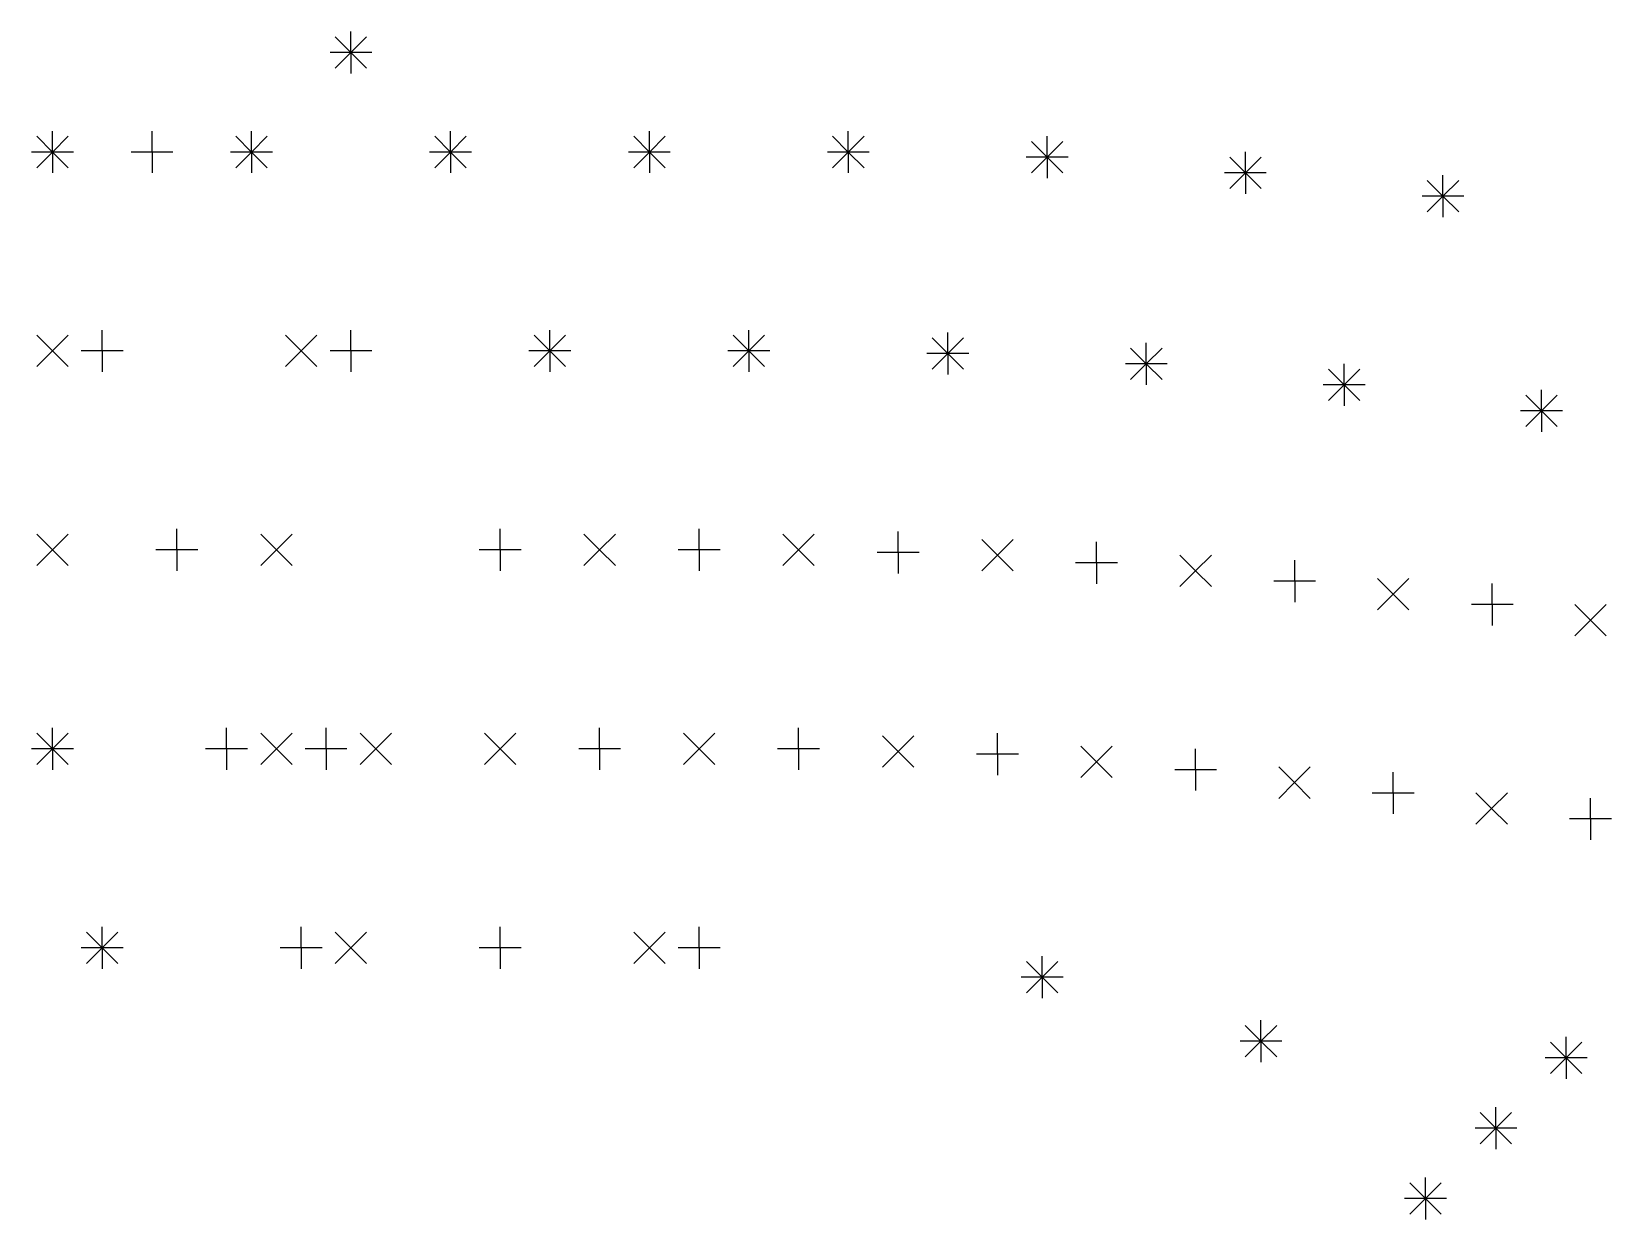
# Model space of a CAD drawing. Extents: x -168 to -18, y 23 to 136.
import ezdxf

# ---------------------------------------------------------------- set-up
doc = ezdxf.new("R2010")
doc.units = 0
doc.layers.add('Positioning', color=6, linetype='Continuous')

msp = doc.modelspace()

# ---------------------------------------------------------------- linework, layer by layer
at = {"layer": 'Positioning'}
for p, q in [((-138, 134), (-138, 136)), ((-138, 134), (-139.5, 135.5)), ((-138, 134), (-136.5, 135.5)), ((-138, 134), (-140, 134)), ((-138, 134), (-139.5, 132.5)), ((-138, 134), (-136.5, 132.5)), ((-136, 134), (-138, 134)), ((-138, 134), (-138, 132)), ((-166.5, 124.5), (-168, 126)), ((-166.5, 124.5), (-166.5, 126.5)), ((-166.5, 124.5), (-165, 126)), ((-157, 124.5), (-157, 126.5)), ((-147.5, 124.5), (-149, 126)), ((-147.5, 124.5), (-147.5, 126.5)), ((-147.5, 124.5), (-146, 126)), ((-128.5, 124.5), (-130, 126)), ((-128.5, 124.5), (-128.5, 126.5)), ((-128.5, 124.5), (-127, 126)), ((-109.5, 124.5), (-111, 126)), ((-109.5, 124.5), (-109.5, 126.5)), ((-109.5, 124.5), (-108, 126)), ((-90.5, 124.5), (-92, 126)), ((-90.5, 124.5), (-90.5, 126.5)), ((-90.5, 124.5), (-89, 126)), ((-71.51, 124), (-73.01, 125.5)), ((-71.51, 124), (-71.51, 126)), ((-71.51, 124), (-70.01, 125.5)), ((-166.5, 124.5), (-168.5, 124.5)), ((-166.5, 124.5), (-168, 123)), ((-166.5, 124.5), (-165, 123)), ((-164.5, 124.5), (-166.5, 124.5)), ((-166.5, 124.5), (-166.5, 122.5)), ((-157, 124.5), (-159, 124.5)), ((-155, 124.5), (-157, 124.5)), ((-157, 124.5), (-157, 122.5)), ((-147.5, 124.5), (-149.5, 124.5)), ((-147.5, 124.5), (-149, 123)), ((-147.5, 124.5), (-146, 123)), ((-145.5, 124.5), (-147.5, 124.5)), ((-147.5, 124.5), (-147.5, 122.5)), ((-128.5, 124.5), (-130.5, 124.5)), ((-128.5, 124.5), (-130, 123)), ((-128.5, 124.5), (-127, 123)), ((-126.5, 124.5), (-128.5, 124.5)), ((-128.5, 124.5), (-128.5, 122.5)), ((-109.5, 124.5), (-111.5, 124.5)), ((-109.5, 124.5), (-111, 123)), ((-109.5, 124.5), (-108, 123)), ((-107.5, 124.5), (-109.5, 124.5)), ((-109.5, 124.5), (-109.5, 122.5)), ((-90.5, 124.5), (-92.5, 124.5)), ((-90.5, 124.5), (-92, 123)), ((-90.5, 124.5), (-89, 123)), ((-88.5, 124.5), (-90.5, 124.5)), ((-90.5, 124.5), (-90.5, 122.5)), ((-71.51, 124), (-73.51, 124)), ((-71.51, 124), (-73.01, 122.5)), ((-71.51, 124), (-70.01, 122.5)), ((-69.51, 124), (-71.51, 124)), ((-71.51, 124), (-71.51, 122)), ((-52.58, 122.51), (-54.08, 124.01)), ((-52.58, 122.51), (-52.58, 124.51)), ((-52.58, 122.51), (-51.08, 124.01)), ((-52.58, 122.51), (-54.58, 122.51)), ((-52.58, 122.51), (-54.08, 121.01)), ((-52.58, 122.51), (-51.08, 121.01)), ((-50.58, 122.51), (-52.58, 122.51)), ((-52.58, 122.51), (-52.58, 120.51)), ((-33.71, 120.28), (-33.71, 122.28)), ((-33.71, 120.28), (-35.21, 121.78)), ((-33.71, 120.28), (-32.21, 121.78)), ((-33.71, 120.28), (-35.71, 120.28)), ((-33.71, 120.28), (-35.21, 118.78)), ((-33.71, 120.28), (-32.21, 118.78)), ((-31.71, 120.28), (-33.71, 120.28)), ((-33.71, 120.28), (-33.71, 118.28)), ((-161.75, 105.5), (-161.75, 107.5)), ((-138, 105.5), (-138, 107.5)), ((-119, 105.5), (-119, 107.5)), ((-100, 105.5), (-100, 107.5)), ((-81, 105.25), (-81, 107.25)), ((-166.5, 105.5), (-168, 107)), ((-166.5, 105.5), (-165, 107)), ((-142.75, 105.5), (-144.25, 107)), ((-142.75, 105.5), (-141.25, 107)), ((-119, 105.5), (-120.5, 107)), ((-119, 105.5), (-117.5, 107)), ((-100, 105.5), (-101.5, 107)), ((-100, 105.5), (-98.5, 107)), ((-81, 105.25), (-82.5, 106.75)), ((-81, 105.25), (-79.5, 106.75)), ((-62.04, 104.26), (-63.54, 105.76)), ((-62.04, 104.26), (-62.04, 106.26)), ((-62.04, 104.26), (-60.54, 105.76)), ((-166.5, 105.5), (-168, 104)), ((-166.5, 105.5), (-165, 104)), ((-161.75, 105.5), (-163.75, 105.5)), ((-159.75, 105.5), (-161.75, 105.5)), ((-161.75, 105.5), (-161.75, 103.5)), ((-142.75, 105.5), (-144.25, 104)), ((-142.75, 105.5), (-141.25, 104)), ((-138, 105.5), (-140, 105.5)), ((-136, 105.5), (-138, 105.5)), ((-138, 105.5), (-138, 103.5)), ((-119, 105.5), (-121, 105.5)), ((-119, 105.5), (-120.5, 104)), ((-119, 105.5), (-117.5, 104)), ((-117, 105.5), (-119, 105.5)), ((-119, 105.5), (-119, 103.5)), ((-100, 105.5), (-102, 105.5)), ((-100, 105.5), (-101.5, 104)), ((-100, 105.5), (-98.5, 104)), ((-98, 105.5), (-100, 105.5)), ((-100, 105.5), (-100, 103.5)), ((-81, 105.25), (-83, 105.25)), ((-81, 105.25), (-82.5, 103.75)), ((-81, 105.25), (-79.5, 103.75)), ((-79, 105.25), (-81, 105.25)), ((-81, 105.25), (-81, 103.25)), ((-62.04, 104.26), (-64.04, 104.26)), ((-62.04, 104.26), (-63.54, 102.76)), ((-62.04, 104.26), (-60.54, 102.76)), ((-60.04, 104.26), (-62.04, 104.26)), ((-62.04, 104.26), (-62.04, 102.26)), ((-43.15, 102.27), (-43.15, 104.27)), ((-43.15, 102.27), (-44.65, 103.77)), ((-43.15, 102.27), (-41.65, 103.77)), ((-43.15, 102.27), (-45.15, 102.27)), ((-43.15, 102.27), (-44.65, 100.77)), ((-43.15, 102.27), (-41.65, 100.77)), ((-41.15, 102.27), (-43.15, 102.27)), ((-43.15, 102.27), (-43.15, 100.27)), ((-24.31, 99.79), (-25.81, 101.29)), ((-24.31, 99.79), (-24.31, 101.79)), ((-24.31, 99.79), (-22.81, 101.29)), ((-24.31, 99.79), (-26.31, 99.79)), ((-24.31, 99.79), (-25.81, 98.29)), ((-24.31, 99.79), (-22.81, 98.29)), ((-22.31, 99.79), (-24.31, 99.79)), ((-24.31, 99.79), (-24.31, 97.79)), ((-166.5, 86.5), (-168, 88)), ((-166.5, 86.5), (-165, 88)), ((-154.62, 86.5), (-154.62, 88.5)), ((-145.12, 86.5), (-146.62, 88)), ((-145.12, 86.5), (-143.62, 88)), ((-123.75, 86.5), (-123.75, 88.5)), ((-114.25, 86.5), (-115.75, 88)), ((-114.25, 86.5), (-112.75, 88)), ((-104.75, 86.5), (-104.75, 88.5)), ((-95.25, 86.5), (-96.75, 88)), ((-95.25, 86.5), (-93.75, 88)), ((-85.75, 86.25), (-85.75, 88.25)), ((-166.5, 86.5), (-168, 85)), ((-166.5, 86.5), (-165, 85)), ((-154.62, 86.5), (-156.62, 86.5)), ((-152.62, 86.5), (-154.62, 86.5)), ((-154.62, 86.5), (-154.62, 84.5)), ((-145.12, 86.5), (-146.62, 85)), ((-145.12, 86.5), (-143.62, 85)), ((-123.75, 86.5), (-125.75, 86.5)), ((-121.75, 86.5), (-123.75, 86.5)), ((-123.75, 86.5), (-123.75, 84.5)), ((-114.25, 86.5), (-115.75, 85)), ((-114.25, 86.5), (-112.75, 85)), ((-104.75, 86.5), (-106.75, 86.5)), ((-102.75, 86.5), (-104.75, 86.5)), ((-104.75, 86.5), (-104.75, 84.5)), ((-95.25, 86.5), (-96.75, 85)), ((-95.25, 86.5), (-93.75, 85)), ((-85.75, 86.25), (-87.75, 86.25)), ((-83.75, 86.25), (-85.75, 86.25)), ((-85.75, 86.25), (-85.75, 84.25)), ((-76.26, 86), (-77.76, 87.5)), ((-76.26, 86), (-77.76, 84.5)), ((-76.26, 86), (-74.76, 87.5)), ((-76.26, 86), (-74.76, 84.5)), ((-66.79, 85.26), (-66.79, 87.26)), ((-57.33, 84.51), (-58.83, 86.01)), ((-57.33, 84.51), (-55.83, 86.01)), ((-66.79, 85.26), (-68.79, 85.26)), ((-64.79, 85.26), (-66.79, 85.26)), ((-66.79, 85.26), (-66.79, 83.26)), ((-57.33, 84.51), (-58.83, 83.01)), ((-57.33, 84.51), (-55.83, 83.01)), ((-47.87, 83.52), (-47.87, 85.52)), ((-47.87, 83.52), (-49.87, 83.52)), ((-45.87, 83.52), (-47.87, 83.52)), ((-47.87, 83.52), (-47.87, 81.52)), ((-38.46, 82.28), (-39.96, 83.78)), ((-38.46, 82.28), (-36.96, 83.78)), ((-29, 81.29), (-29, 83.29)), ((-38.46, 82.28), (-39.96, 80.78)), ((-38.46, 82.28), (-36.96, 80.78)), ((-29, 81.29), (-31, 81.29)), ((-27, 81.29), (-29, 81.29)), ((-29, 81.29), (-29, 79.29)), ((-19.62, 79.8), (-21.12, 81.3)), ((-19.62, 79.8), (-18.12, 81.3)), ((-19.62, 79.8), (-21.12, 78.3)), ((-19.62, 79.8), (-18.12, 78.3)), ((-166.5, 67.5), (-166.5, 69.5)), ((-149.88, 67.5), (-149.88, 69.5)), ((-140.38, 67.5), (-140.38, 69.5)), ((-114.25, 67.5), (-114.25, 69.5)), ((-95.25, 67.5), (-95.25, 69.5)), ((-166.5, 67.5), (-168, 69)), ((-166.5, 67.5), (-165, 69)), ((-145.12, 67.5), (-146.62, 69)), ((-145.12, 67.5), (-143.62, 69)), ((-135.62, 67.5), (-137.12, 69)), ((-135.62, 67.5), (-134.12, 69)), ((-123.75, 67.5), (-125.25, 69)), ((-123.75, 67.5), (-122.25, 69)), ((-104.75, 67.5), (-106.25, 69)), ((-104.75, 67.5), (-103.25, 69)), ((-85.75, 67.25), (-87.25, 68.75)), ((-85.75, 67.25), (-84.25, 68.75)), ((-76.26, 67), (-76.26, 69)), ((-166.5, 67.5), (-168.5, 67.5)), ((-166.5, 67.5), (-168, 66)), ((-166.5, 67.5), (-165, 66)), ((-164.5, 67.5), (-166.5, 67.5)), ((-166.5, 67.5), (-166.5, 65.5)), ((-149.88, 67.5), (-151.88, 67.5)), ((-147.88, 67.5), (-149.88, 67.5)), ((-149.88, 67.5), (-149.88, 65.5)), ((-145.12, 67.5), (-146.62, 66)), ((-145.12, 67.5), (-143.62, 66)), ((-140.38, 67.5), (-142.38, 67.5)), ((-138.38, 67.5), (-140.38, 67.5)), ((-140.38, 67.5), (-140.38, 65.5)), ((-135.62, 67.5), (-137.12, 66)), ((-135.62, 67.5), (-134.12, 66)), ((-123.75, 67.5), (-125.25, 66)), ((-123.75, 67.5), (-122.25, 66)), ((-114.25, 67.5), (-116.25, 67.5)), ((-112.25, 67.5), (-114.25, 67.5)), ((-114.25, 67.5), (-114.25, 65.5)), ((-104.75, 67.5), (-106.25, 66)), ((-104.75, 67.5), (-103.25, 66)), ((-95.25, 67.5), (-97.25, 67.5)), ((-93.25, 67.5), (-95.25, 67.5)), ((-95.25, 67.5), (-95.25, 65.5)), ((-85.75, 67.25), (-87.25, 65.75)), ((-85.75, 67.25), (-84.25, 65.75)), ((-76.26, 67), (-78.26, 67)), ((-74.26, 67), (-76.26, 67)), ((-76.26, 67), (-76.26, 65)), ((-66.79, 66.26), (-68.29, 67.76)), ((-66.79, 66.26), (-65.29, 67.76)), ((-57.33, 65.51), (-57.33, 67.51)), ((-66.79, 66.26), (-68.29, 64.76)), ((-66.79, 66.26), (-65.29, 64.76)), ((-57.33, 65.51), (-59.33, 65.51)), ((-55.33, 65.51), (-57.33, 65.51)), ((-57.33, 65.51), (-57.33, 63.51)), ((-47.9, 64.27), (-49.4, 65.77)), ((-47.9, 64.27), (-46.4, 65.77)), ((-38.46, 63.28), (-38.46, 65.28)), ((-47.9, 64.27), (-49.4, 62.77)), ((-47.9, 64.27), (-46.4, 62.77)), ((-38.46, 63.28), (-40.46, 63.28)), ((-36.46, 63.28), (-38.46, 63.28)), ((-38.46, 63.28), (-38.46, 61.28)), ((-29.06, 61.79), (-30.56, 63.29)), ((-29.06, 61.79), (-27.56, 63.29)), ((-19.62, 60.8), (-19.62, 62.8)), ((-29.06, 61.79), (-30.56, 60.29)), ((-29.06, 61.79), (-27.56, 60.29)), ((-19.62, 60.8), (-21.62, 60.8)), ((-17.62, 60.8), (-19.62, 60.8)), ((-19.62, 60.8), (-19.62, 58.8)), ((-161.75, 48.5), (-163.25, 50)), ((-161.75, 48.5), (-161.75, 50.5)), ((-161.75, 48.5), (-160.25, 50)), ((-142.75, 48.5), (-142.75, 50.5)), ((-138, 48.5), (-139.5, 50)), ((-138, 48.5), (-136.5, 50)), ((-123.75, 48.5), (-123.75, 50.5)), ((-109.5, 48.5), (-111, 50)), ((-109.5, 48.5), (-108, 50)), ((-104.75, 48.5), (-104.75, 50.5)), ((-161.75, 48.5), (-163.75, 48.5)), ((-161.75, 48.5), (-163.25, 47)), ((-161.75, 48.5), (-160.25, 47)), ((-159.75, 48.5), (-161.75, 48.5)), ((-161.75, 48.5), (-161.75, 46.5)), ((-142.75, 48.5), (-144.75, 48.5)), ((-140.75, 48.5), (-142.75, 48.5)), ((-142.75, 48.5), (-142.75, 46.5)), ((-138, 48.5), (-139.5, 47)), ((-138, 48.5), (-136.5, 47)), ((-123.75, 48.5), (-125.75, 48.5)), ((-121.75, 48.5), (-123.75, 48.5)), ((-123.75, 48.5), (-123.75, 46.5)), ((-109.5, 48.5), (-111, 47)), ((-109.5, 48.5), (-108, 47)), ((-104.75, 48.5), (-106.75, 48.5)), ((-102.75, 48.5), (-104.75, 48.5)), ((-104.75, 48.5), (-104.75, 46.5)), ((-71.98, 45.69), (-73.48, 47.19)), ((-71.98, 45.69), (-71.98, 47.69)), ((-71.98, 45.69), (-70.48, 47.19)), ((-71.98, 45.69), (-73.98, 45.69)), ((-71.98, 45.69), (-73.48, 44.19)), ((-71.98, 45.69), (-70.48, 44.19)), ((-69.98, 45.69), (-71.98, 45.69)), ((-71.98, 45.69), (-71.98, 43.69)), ((-51.09, 39.59), (-52.59, 41.09)), ((-51.09, 39.59), (-51.09, 41.59)), ((-51.09, 39.59), (-49.59, 41.09)), ((-51.09, 39.59), (-53.09, 39.59)), ((-51.09, 39.59), (-52.59, 38.09)), ((-51.09, 39.59), (-49.59, 38.09)), ((-49.09, 39.59), (-51.09, 39.59)), ((-51.09, 39.59), (-51.09, 37.59)), ((-21.94, 37.99), (-23.44, 39.49)), ((-21.94, 37.99), (-21.94, 39.99)), ((-21.94, 37.99), (-20.44, 39.49)), ((-21.94, 37.99), (-23.94, 37.99)), ((-21.94, 37.99), (-23.44, 36.49)), ((-21.94, 37.99), (-20.44, 36.49)), ((-19.94, 37.99), (-21.94, 37.99)), ((-21.94, 37.99), (-21.94, 35.99)), ((-28.65, 31.28), (-28.65, 33.28)), ((-28.65, 31.28), (-30.15, 32.78)), ((-28.65, 31.28), (-27.15, 32.78)), ((-28.65, 31.28), (-30.65, 31.28)), ((-28.65, 31.28), (-30.15, 29.78)), ((-28.65, 31.28), (-27.15, 29.78)), ((-26.65, 31.28), (-28.65, 31.28)), ((-28.65, 31.28), (-28.65, 29.28)), ((-35.37, 24.56), (-36.87, 26.06)), ((-35.37, 24.56), (-35.37, 26.56)), ((-35.37, 24.56), (-33.87, 26.06)), ((-35.37, 24.56), (-37.37, 24.56)), ((-35.37, 24.56), (-36.87, 23.06)), ((-35.37, 24.56), (-33.87, 23.06)), ((-33.37, 24.56), (-35.37, 24.56)), ((-35.37, 24.56), (-35.37, 22.56))]:
    msp.add_line(p, q, dxfattribs=at)

doc.saveas('drawing.dxf')
